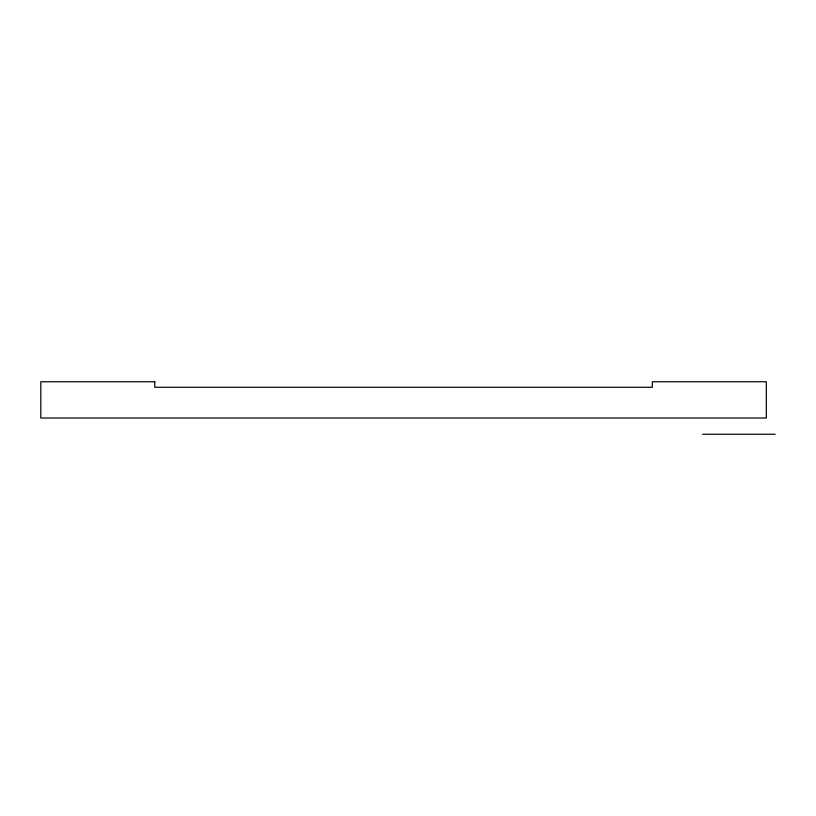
<?xml version="1.0" encoding="UTF-8"?>
<svg xmlns="http://www.w3.org/2000/svg" width="816" height="816" viewBox="0 0 816 816"><rect width="100%" height="100%" fill="white"/><g stroke="black" fill="none" stroke-linecap="round" stroke-linejoin="round"><path stroke-width="1.22" d="M702.647 434.255L775.2 434.255M154.775 381.745L40.8 381.745L40.8 418.016L766.316 418.016L766.316 381.745L652.341 381.745L652.341 387.274L154.775 387.274L154.775 381.745"/></g></svg>
